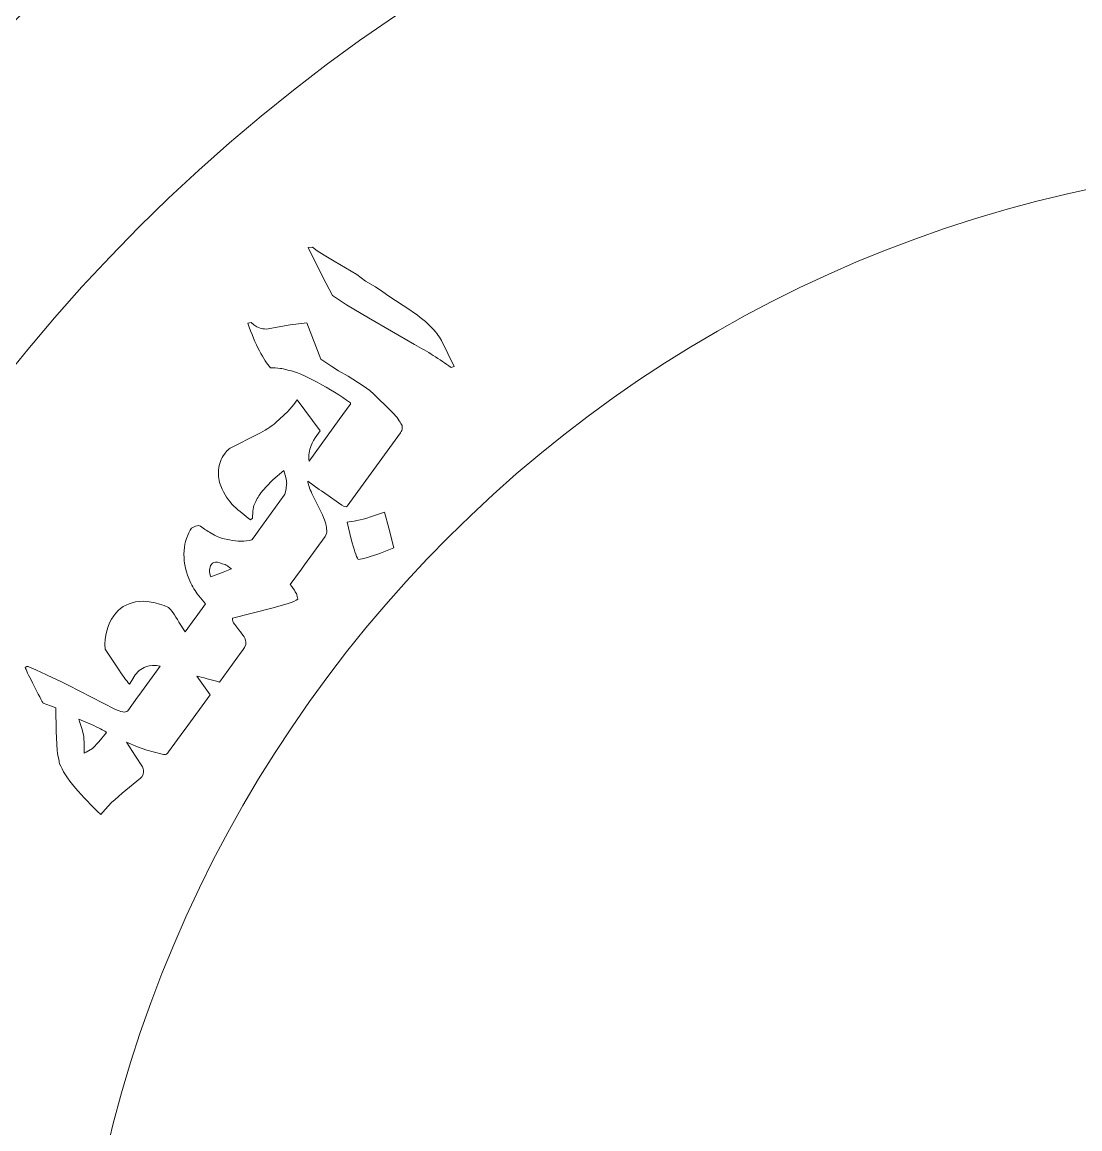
# Model space of a CAD drawing. Header units: millimetres. Extents: x -2159 to -1639, y -1602 to -453.
# Drawn here: x -1779.42 to -1749.02, y -875.68 to -843.85 of the extents above; entities that cross this region are included whole.
import ezdxf

# ---------------------------------------------------------------- set-up
doc = ezdxf.new("R2010")
doc.units = ezdxf.units.MM
doc.header["$MEASUREMENT"] = 0
doc.layers.add('Layer 1', color=7, linetype='Continuous')

msp = doc.modelspace()

# ---------------------------------------------------------------- linework, layer by layer
at = {"layer": 'Layer 1', "color": 250, "lineweight": 9}
for points, knots in [([(-1707.3702, -801.3175), (-1661.2961, -819.9329), (-1639.0364, -872.3735), (-1657.6515, -918.4475), (-1657.6515, -918.4475), (-1676.2666, -964.5215), (-1728.7073, -986.7814), (-1774.7816, -968.1663), (-1774.7816, -968.1663), (-1820.8557, -949.551), (-1843.1153, -897.1104), (-1824.5002, -851.0364), (-1824.5002, -851.0364), (-1805.8851, -804.9622), (-1753.4443, -782.7024), (-1707.3702, -801.3175)], [0, 0, 0, 0, 0.2, 0.2, 0.2, 0.2, 0.4, 0.4, 0.4, 0.4, 0.6, 0.6, 0.6, 0.6, 1, 1, 1, 1]), ([(-1712.4259, -813.8312), (-1673.2631, -829.6542), (-1654.3422, -874.2287), (-1670.1651, -913.3917), (-1670.1651, -913.3917), (-1685.988, -952.5545), (-1730.5627, -971.4753), (-1769.7257, -955.6525), (-1769.7257, -955.6525), (-1808.8886, -939.8299), (-1827.8095, -895.255), (-1811.9866, -856.0922), (-1811.9866, -856.0922), (-1796.1638, -816.9294), (-1751.5891, -798.0085), (-1712.4259, -813.8312)], [0, 0, 0, 0, 0.2, 0.2, 0.2, 0.2, 0.4, 0.4, 0.4, 0.4, 0.6, 0.6, 0.6, 0.6, 1, 1, 1, 1]), ([(-1741.0758, -815.0107), (-1702.5641, -815.0107), (-1671.3443, -846.2304), (-1671.3443, -884.742), (-1671.3443, -884.742), (-1671.3443, -923.2538), (-1702.5641, -954.4732), (-1741.0758, -954.4732), (-1741.0758, -954.4732), (-1779.5876, -954.4732), (-1810.8074, -923.2538), (-1810.8074, -884.742), (-1810.8074, -884.742), (-1810.8074, -846.2304), (-1779.5876, -815.0107), (-1741.0758, -815.0107)], [0, 0, 0, 0, 0.2, 0.2, 0.2, 0.2, 0.4, 0.4, 0.4, 0.4, 0.6, 0.6, 0.6, 0.6, 1, 1, 1, 1]), ([(-1741.0758, -828.5071), (-1710.018, -828.5071), (-1684.8408, -853.6844), (-1684.8408, -884.7422), (-1684.8408, -884.7422), (-1684.8408, -915.7998), (-1710.018, -940.9771), (-1741.0758, -940.9771), (-1741.0758, -940.9771), (-1772.1336, -940.9771), (-1797.3109, -915.7998), (-1797.3109, -884.7422), (-1797.3109, -884.7422), (-1797.3109, -853.6844), (-1772.1336, -828.5071), (-1741.0758, -828.5071)], [0, 0, 0, 0, 0.2, 0.2, 0.2, 0.2, 0.4, 0.4, 0.4, 0.4, 0.6, 0.6, 0.6, 0.6, 1, 1, 1, 1]), ([(-1741.0758, -835.2552), (-1713.745, -835.2552), (-1691.589, -857.4111), (-1691.589, -884.742), (-1691.589, -884.742), (-1691.589, -912.0728), (-1713.745, -934.2287), (-1741.0758, -934.2287), (-1741.0758, -934.2287), (-1768.4068, -934.2287), (-1790.5627, -912.0728), (-1790.5627, -884.742), (-1790.5627, -884.742), (-1790.5627, -857.4111), (-1768.4068, -835.2552), (-1741.0758, -835.2552)], [0, 0, 0, 0, 0.2, 0.2, 0.2, 0.2, 0.4, 0.4, 0.4, 0.4, 0.6, 0.6, 0.6, 0.6, 1, 1, 1, 1]), ([(-1741.0758, -847.8518), (-1720.7019, -847.8518), (-1704.1856, -864.368), (-1704.1856, -884.742), (-1704.1856, -884.742), (-1704.1856, -905.1159), (-1720.7019, -921.632), (-1741.0758, -921.632), (-1741.0758, -921.632), (-1761.4498, -921.632), (-1777.966, -905.1159), (-1777.966, -884.742), (-1777.966, -884.742), (-1777.966, -864.368), (-1761.4498, -847.8518), (-1741.0758, -847.8518)], [0, 0, 0, 0, 0.2, 0.2, 0.2, 0.2, 0.4, 0.4, 0.4, 0.4, 0.6, 0.6, 0.6, 0.6, 1, 1, 1, 1]), ([(-1768.2773, -852.1227), (-1767.9786, -852.3397), (-1767.779, -852.5035), (-1767.6783, -852.6143), (-1767.6783, -852.6143), (-1767.5403, -852.7486), (-1767.4365, -852.8806), (-1767.3696, -853.0121), (-1767.3696, -853.0121), (-1767.3696, -853.0121), (-1767.0066, -853.7604), (-1767.0066, -853.7604), (-1767.0066, -853.7604), (-1767.0066, -853.7604), (-1767.0911, -853.7858), (-1767.0911, -853.7858), (-1767.0911, -853.7858), (-1767.4243, -853.5438), (-1767.7757, -853.3242), (-1768.1454, -853.1273), (-1768.1454, -853.1273), (-1768.1454, -853.1273), (-1769.4717, -852.3578), (-1769.4717, -852.3578), (-1769.4717, -852.3578), (-1769.4717, -852.3578), (-1770.102, -851.9848), (-1770.102, -851.9848), (-1770.102, -851.9848), (-1770.102, -851.9848), (-1770.5005, -851.718), (-1770.5005, -851.718), (-1770.5005, -851.718), (-1770.5005, -851.718), (-1770.7879, -851.164), (-1770.7879, -851.164), (-1770.7879, -851.164), (-1770.7879, -851.164), (-1771.2015, -850.3318), (-1771.2015, -850.3318), (-1771.2015, -850.3318), (-1771.2015, -850.3318), (-1771.0819, -850.3282), (-1771.0819, -850.3282), (-1771.0819, -850.3282), (-1771.0819, -850.3282), (-1770.9412, -850.4303), (-1770.9412, -850.4303), (-1770.9412, -850.4303), (-1770.9412, -850.4303), (-1770.7438, -850.5532), (-1770.7438, -850.5532), (-1770.7438, -850.5532), (-1770.7438, -850.5532), (-1770.4526, -850.7232), (-1770.4526, -850.7232), (-1770.4526, -850.7232), (-1770.4526, -850.7232), (-1769.8065, -851.1134), (-1769.8065, -851.1134), (-1769.8065, -851.1134), (-1769.8065, -851.1134), (-1769.6794, -851.2058), (-1769.6794, -851.2058), (-1769.6794, -851.2058), (-1769.6794, -851.2058), (-1769.5499, -851.3), (-1769.5499, -851.3), (-1769.5499, -851.3), (-1769.5499, -851.3), (-1769.262, -851.4694), (-1769.262, -851.4694), (-1769.262, -851.4694), (-1769.262, -851.4694), (-1769.0597, -851.6089), (-1769.0597, -851.6089), (-1769.0597, -851.6089), (-1769.0597, -851.6089), (-1768.8798, -851.7321), (-1768.8798, -851.7321), (-1768.8798, -851.7321), (-1768.8798, -851.7321), (-1768.2773, -852.1227), (-1768.2773, -852.1227)], [0, 0, 0, 0, 0.0454545, 0.0454545, 0.0454545, 0.0454545, 0.0909091, 0.0909091, 0.0909091, 0.0909091, 0.1363636, 0.1363636, 0.1363636, 0.1363636, 0.1818182, 0.1818182, 0.1818182, 0.1818182, 0.2272727, 0.2272727, 0.2272727, 0.2272727, 0.2727273, 0.2727273, 0.2727273, 0.2727273, 0.3181818, 0.3181818, 0.3181818, 0.3181818, 0.3636364, 0.3636364, 0.3636364, 0.3636364, 0.4090909, 0.4090909, 0.4090909, 0.4090909, 0.4545455, 0.4545455, 0.4545455, 0.4545455, 0.5, 0.5, 0.5, 0.5, 0.5454545, 0.5454545, 0.5454545, 0.5454545, 0.5909091, 0.5909091, 0.5909091, 0.5909091, 0.6363636, 0.6363636, 0.6363636, 0.6363636, 0.6818182, 0.6818182, 0.6818182, 0.6818182, 0.7272727, 0.7272727, 0.7272727, 0.7272727, 0.7727273, 0.7727273, 0.7727273, 0.7727273, 0.8181818, 0.8181818, 0.8181818, 0.8181818, 0.8636364, 0.8636364, 0.8636364, 0.8636364, 0.9090909, 0.9090909, 0.9090909, 0.9090909, 1, 1, 1, 1]), ([(-1771.2432, -852.502), (-1771.2432, -852.502), (-1770.8356, -853.5446), (-1770.8356, -853.5446), (-1770.8356, -853.5446), (-1770.8356, -853.5446), (-1770.5265, -853.7523), (-1770.5265, -853.7523), (-1770.5265, -853.7523), (-1770.5265, -853.7523), (-1770.3308, -853.8775), (-1770.3308, -853.8775), (-1770.3308, -853.8775), (-1770.3308, -853.8775), (-1770.056, -854.0338), (-1770.056, -854.0338), (-1770.056, -854.0338), (-1770.056, -854.0338), (-1769.6176, -854.3129), (-1769.6176, -854.3129), (-1769.6176, -854.3129), (-1769.6176, -854.3129), (-1769.43, -854.4491), (-1769.43, -854.4491), (-1769.43, -854.4491), (-1769.43, -854.4491), (-1769.3136, -854.5561), (-1769.3136, -854.5561), (-1769.3136, -854.5561), (-1769.3136, -854.5561), (-1768.8366, -855.0179), (-1768.8366, -855.0179), (-1768.8366, -855.0179), (-1768.6865, -855.1721), (-1768.5848, -855.2969), (-1768.5336, -855.3926), (-1768.5336, -855.3926), (-1768.5074, -855.4342), (-1768.4951, -855.4771), (-1768.4953, -855.5241), (-1768.4953, -855.5241), (-1768.4959, -855.569), (-1768.5126, -855.6154), (-1768.5457, -855.6608), (-1768.5457, -855.6608), (-1768.5457, -855.6608), (-1769.3124, -856.7161), (-1769.3124, -856.7161), (-1769.3124, -856.7161), (-1769.3124, -856.7161), (-1770.0825, -857.7762), (-1770.0825, -857.7762), (-1770.0825, -857.7762), (-1770.1085, -857.812), (-1770.1923, -857.7793), (-1770.3317, -857.678), (-1770.3317, -857.678), (-1770.3317, -857.678), (-1770.6281, -857.4683), (-1770.6281, -857.4683), (-1770.6281, -857.4683), (-1770.6281, -857.4683), (-1770.7268, -857.3966), (-1770.7268, -857.3966), (-1770.7268, -857.3966), (-1770.7268, -857.3966), (-1770.8207, -857.3284), (-1770.8207, -857.3284), (-1770.8207, -857.3284), (-1770.8207, -857.3284), (-1770.8832, -857.2924), (-1770.8832, -857.2924), (-1770.8832, -857.2924), (-1770.8832, -857.2924), (-1771.2103, -857.0549), (-1771.2103, -857.0549), (-1771.2103, -857.0549), (-1771.2062, -857.135), (-1771.1665, -857.2543), (-1771.0926, -857.4119), (-1771.0926, -857.4119), (-1771.0926, -857.4119), (-1770.8687, -857.8667), (-1770.8687, -857.8667), (-1770.8687, -857.8667), (-1770.7501, -858.0904), (-1770.686, -858.2616), (-1770.6769, -858.3813), (-1770.6769, -858.3813), (-1770.6769, -858.3813), (-1770.6662, -858.5174), (-1770.6662, -858.5174), (-1770.6662, -858.5174), (-1770.6662, -858.5174), (-1770.6747, -858.5602), (-1770.6747, -858.5602), (-1770.6747, -858.5602), (-1770.6747, -858.5602), (-1770.7127, -858.6436), (-1770.7127, -858.6436), (-1770.7127, -858.6436), (-1770.7127, -858.6436), (-1771.3063, -859.4607), (-1771.3063, -859.4607), (-1771.3063, -859.4607), (-1771.3063, -859.4607), (-1771.3961, -859.5841), (-1771.3961, -859.5841), (-1771.3961, -859.5841), (-1771.3961, -859.5841), (-1771.7161, -860.0245), (-1771.7161, -860.0245), (-1771.7161, -860.0245), (-1771.6511, -860.1038), (-1771.604, -860.1739), (-1771.5737, -860.2335), (-1771.5737, -860.2335), (-1771.5437, -860.2725), (-1771.5263, -860.3058), (-1771.5236, -860.3304), (-1771.5236, -860.3304), (-1771.5236, -860.3304), (-1771.4946, -860.4515), (-1771.4946, -860.4515), (-1771.4946, -860.4515), (-1771.5562, -860.4896), (-1771.6501, -860.5307), (-1771.7779, -860.5716), (-1771.7779, -860.5716), (-1771.7779, -860.5716), (-1772.2046, -860.6972), (-1772.2046, -860.6972), (-1772.2046, -860.6972), (-1772.2046, -860.6972), (-1773.3738, -860.9981), (-1773.3738, -860.9981), (-1773.3738, -860.9981), (-1773.3902, -861.0521), (-1773.3712, -861.111), (-1773.3144, -861.1787), (-1773.3144, -861.1787), (-1773.137, -861.3963), (-1773.0375, -861.5346), (-1773.0153, -861.5922), (-1773.0153, -861.5922), (-1772.9926, -861.652), (-1772.9854, -861.7043), (-1772.9924, -861.7503), (-1772.9924, -861.7503), (-1772.9924, -861.7503), (-1773.035, -861.8399), (-1773.035, -861.8399), (-1773.035, -861.8399), (-1773.035, -861.8399), (-1773.0933, -861.9202), (-1773.0933, -861.9202), (-1773.0933, -861.9202), (-1773.0933, -861.9202), (-1773.13, -861.9706), (-1773.13, -861.9706), (-1773.13, -861.9706), (-1773.13, -861.9706), (-1773.755, -862.8308), (-1773.755, -862.8308), (-1773.755, -862.8308), (-1773.755, -862.8308), (-1773.8383, -862.808), (-1773.8383, -862.808), (-1773.8383, -862.808), (-1773.8383, -862.808), (-1774.1052, -862.7368), (-1774.1052, -862.7368), (-1774.1052, -862.7368), (-1774.2318, -862.6956), (-1774.3307, -862.6709), (-1774.4001, -862.6599), (-1774.4001, -862.6599), (-1774.4001, -862.6599), (-1774.0231, -863.1999), (-1774.0231, -863.1999), (-1774.0231, -863.1999), (-1774.0231, -863.1999), (-1774.7405, -864.1872), (-1774.7405, -864.1872), (-1774.7405, -864.1872), (-1774.7405, -864.1872), (-1774.7745, -864.2341), (-1774.7745, -864.2341), (-1774.7745, -864.2341), (-1774.7745, -864.2341), (-1775.2156, -864.8412), (-1775.2156, -864.8412), (-1775.2156, -864.8412), (-1775.2434, -864.8795), (-1775.2671, -864.9018), (-1775.2859, -864.907), (-1775.2859, -864.907), (-1775.305, -864.9176), (-1775.3419, -864.9191), (-1775.397, -864.9092), (-1775.397, -864.9092), (-1775.397, -864.9092), (-1775.8443, -864.788), (-1775.8443, -864.788), (-1775.8443, -864.788), (-1775.8443, -864.788), (-1776.1127, -864.6927), (-1776.1127, -864.6927), (-1776.1127, -864.6927), (-1776.1127, -864.6927), (-1776.4244, -864.5587), (-1776.4244, -864.5587), (-1776.4244, -864.5587), (-1776.4244, -864.5587), (-1776.162, -864.9606), (-1776.162, -864.9606), (-1776.162, -864.9606), (-1776.162, -864.9606), (-1775.9682, -865.2674), (-1775.9682, -865.2674), (-1775.9682, -865.2674), (-1775.9472, -865.3034), (-1775.9373, -865.3519), (-1775.938, -865.4099), (-1775.938, -865.4099), (-1775.938, -865.4099), (-1775.9491, -865.4848), (-1775.9491, -865.4848), (-1775.9491, -865.4848), (-1775.9491, -865.4848), (-1775.9828, -865.5546), (-1775.9828, -865.5546), (-1775.9828, -865.5546), (-1775.9828, -865.5546), (-1776.0215, -865.5924), (-1776.0215, -865.5924), (-1776.0215, -865.5924), (-1776.3128, -865.8221), (-1776.59, -866.058), (-1776.8537, -866.2965), (-1776.8537, -866.2965), (-1776.8537, -866.2965), (-1777.0348, -866.4913), (-1777.0348, -866.4913), (-1777.0348, -866.4913), (-1777.0348, -866.4913), (-1777.1638, -866.6404), (-1777.1638, -866.6404), (-1777.1638, -866.6404), (-1777.4361, -866.3767), (-1777.6796, -866.1226), (-1777.8928, -865.879), (-1777.8928, -865.879), (-1778.1255, -865.6024), (-1778.277, -865.3696), (-1778.3464, -865.1798), (-1778.3464, -865.1798), (-1778.3584, -865.1522), (-1778.3833, -865.023), (-1778.4194, -864.795), (-1778.4194, -864.795), (-1778.4194, -864.795), (-1778.4426, -864.2482), (-1778.4426, -864.2482), (-1778.4426, -864.2482), (-1778.4426, -864.2482), (-1778.4563, -863.569), (-1778.4563, -863.569), (-1778.4563, -863.569), (-1778.4563, -863.569), (-1778.613, -863.5174), (-1778.613, -863.5174), (-1778.613, -863.5174), (-1778.613, -863.5174), (-1778.8199, -863.4387), (-1778.8199, -863.4387), (-1778.8199, -863.4387), (-1778.851, -863.3934), (-1778.9521, -863.1975), (-1779.1272, -862.8495), (-1779.1272, -862.8495), (-1779.2435, -862.6255), (-1779.3149, -862.4774), (-1779.3413, -862.4074), (-1779.3413, -862.4074), (-1779.3413, -862.4074), (-1779.3232, -862.398), (-1779.3232, -862.398), (-1779.3232, -862.398), (-1779.3232, -862.398), (-1779.2868, -862.3868), (-1779.2868, -862.3868), (-1779.2868, -862.3868), (-1779.2868, -862.3868), (-1779.2488, -862.3861), (-1779.2488, -862.3861), (-1779.2488, -862.3861), (-1779.1437, -862.4285), (-1778.7618, -862.606), (-1778.0999, -862.9173), (-1778.0999, -862.9173), (-1778.0999, -862.9173), (-1776.7558, -863.6109), (-1776.7558, -863.6109), (-1776.7558, -863.6109), (-1776.6749, -863.6526), (-1776.5998, -863.679), (-1776.5334, -863.6914), (-1776.5334, -863.6914), (-1776.4693, -863.6965), (-1776.4231, -863.6848), (-1776.3906, -863.6557), (-1776.3906, -863.6557), (-1776.3906, -863.6557), (-1776.1072, -863.2658), (-1776.1072, -863.2658), (-1776.1072, -863.2658), (-1776.1072, -863.2658), (-1776.0732, -863.2189), (-1776.0732, -863.2189), (-1776.0732, -863.2189), (-1776.0732, -863.2189), (-1775.4608, -862.3761), (-1775.4608, -862.3761), (-1775.4608, -862.3761), (-1775.5272, -862.3559), (-1775.599, -862.3508), (-1775.6767, -862.3566), (-1775.6767, -862.3566), (-1775.6767, -862.3566), (-1775.7779, -862.3662), (-1775.7779, -862.3662), (-1775.7779, -862.3662), (-1775.7779, -862.3662), (-1775.8488, -862.3806), (-1775.8488, -862.3806), (-1775.8488, -862.3806), (-1775.8488, -862.3806), (-1775.9203, -862.4116), (-1775.9203, -862.4116), (-1775.9203, -862.4116), (-1775.9203, -862.4116), (-1776.0621, -862.503), (-1776.0621, -862.503), (-1776.0621, -862.503), (-1776.0621, -862.503), (-1776.171, -862.6217), (-1776.171, -862.6217), (-1776.171, -862.6217), (-1776.171, -862.6217), (-1776.2729, -862.7852), (-1776.2729, -862.7852), (-1776.2729, -862.7852), (-1776.2729, -862.7852), (-1776.3404, -862.8909), (-1776.3404, -862.8909), (-1776.3404, -862.8909), (-1776.4237, -862.7982), (-1776.5424, -862.6346), (-1776.6953, -862.4011), (-1776.6953, -862.4011), (-1776.6953, -862.4011), (-1777.0415, -861.8892), (-1777.0415, -861.8892), (-1777.0415, -861.8892), (-1777.059, -861.4978), (-1776.9757, -861.1753), (-1776.7919, -860.9225), (-1776.7919, -860.9225), (-1776.6359, -860.7076), (-1776.4272, -860.5765), (-1776.164, -860.5281), (-1776.164, -860.5281), (-1775.8838, -860.4772), (-1775.5675, -860.5298), (-1775.2149, -860.688), (-1775.2149, -860.688), (-1775.138, -860.7534), (-1775.0399, -860.8962), (-1774.9183, -861.1128), (-1774.9183, -861.1128), (-1774.9183, -861.1128), (-1774.7408, -861.385), (-1774.7408, -861.385), (-1774.7408, -861.385), (-1774.7408, -861.385), (-1774.4629, -861.0023), (-1774.4629, -861.0023), (-1774.4629, -861.0023), (-1774.4629, -861.0023), (-1774.426, -860.9518), (-1774.426, -860.9518), (-1774.426, -860.9518), (-1774.426, -860.9518), (-1774.1579, -860.5829), (-1774.1579, -860.5829), (-1774.1579, -860.5829), (-1774.1579, -860.5829), (-1774.3918, -860.2923), (-1774.3918, -860.2923), (-1774.3918, -860.2923), (-1774.4778, -860.1771), (-1774.5575, -860.0322), (-1774.6321, -859.8574), (-1774.6321, -859.8574), (-1774.7406, -859.594), (-1774.7877, -859.324), (-1774.7711, -859.0494), (-1774.7711, -859.0494), (-1774.7589, -858.9262), (-1774.7347, -858.81), (-1774.7005, -858.7031), (-1774.7005, -858.7031), (-1774.7005, -858.7031), (-1774.6542, -858.5875), (-1774.6542, -858.5875), (-1774.6542, -858.5875), (-1774.6321, -858.5261), (-1774.6065, -858.4751), (-1774.577, -858.4345), (-1774.577, -858.4345), (-1774.5482, -858.3951), (-1774.5014, -858.3667), (-1774.4366, -858.348), (-1774.4366, -858.348), (-1774.3769, -858.3252), (-1774.329, -858.3242), (-1774.2927, -858.3468), (-1774.2927, -858.3468), (-1774.2927, -858.3468), (-1774.1842, -858.4312), (-1774.1842, -858.4312), (-1774.1842, -858.4312), (-1774.1052, -858.4887), (-1773.9907, -858.5568), (-1773.8401, -858.6322), (-1773.8401, -858.6322), (-1773.8401, -858.6322), (-1773.7505, -858.6748), (-1773.7505, -858.6748), (-1773.7505, -858.6748), (-1773.7505, -858.6748), (-1773.6608, -858.7022), (-1773.6608, -858.7022), (-1773.6608, -858.7022), (-1773.6608, -858.7022), (-1773.4652, -858.7444), (-1773.4652, -858.7444), (-1773.4652, -858.7444), (-1773.2342, -858.7896), (-1773.0212, -858.7897), (-1772.8229, -858.7453), (-1772.8229, -858.7453), (-1772.8229, -858.7453), (-1772.7288, -858.6157), (-1772.7288, -858.6157), (-1772.7288, -858.6157), (-1772.7288, -858.6157), (-1772.6392, -858.4923), (-1772.6392, -858.4923), (-1772.6392, -858.4923), (-1772.6392, -858.4923), (-1771.8878, -857.4582), (-1771.8878, -857.4582), (-1771.8878, -857.4582), (-1771.869, -857.4321), (-1771.8456, -857.3248), (-1771.8209, -857.1374), (-1771.8209, -857.1374), (-1771.8142, -857.0818), (-1771.8404, -856.9516), (-1771.8983, -856.7434), (-1771.8983, -856.7434), (-1771.8983, -856.7434), (-1772.2207, -857.0183), (-1772.2207, -857.0183), (-1772.2207, -857.0183), (-1772.2207, -857.0183), (-1772.4086, -857.2174), (-1772.4086, -857.2174), (-1772.4086, -857.2174), (-1772.4086, -857.2174), (-1772.5642, -857.3927), (-1772.5642, -857.3927), (-1772.5642, -857.3927), (-1772.6415, -857.499), (-1772.7017, -857.6078), (-1772.7464, -857.7186), (-1772.7464, -857.7186), (-1772.7705, -857.7674), (-1772.7849, -857.8338), (-1772.7912, -857.9179), (-1772.7912, -857.9179), (-1772.7912, -857.9179), (-1772.7996, -858.1213), (-1772.7996, -858.1213), (-1772.7996, -858.1213), (-1772.7996, -858.1213), (-1772.8639, -858.1631), (-1772.8639, -858.1631), (-1772.8639, -858.1631), (-1773.0243, -858.0466), (-1773.1816, -857.9153), (-1773.3367, -857.7706), (-1773.3367, -857.7706), (-1773.4895, -857.6255), (-1773.6152, -857.4325), (-1773.7144, -857.1927), (-1773.7144, -857.1927), (-1773.7734, -857.0611), (-1773.7935, -856.907), (-1773.7761, -856.7328), (-1773.7761, -856.7328), (-1773.7592, -856.5566), (-1773.7037, -856.4047), (-1773.6086, -856.2738), (-1773.6086, -856.2738), (-1773.6086, -856.2738), (-1773.5395, -856.1864), (-1773.5395, -856.1864), (-1773.5395, -856.1864), (-1773.5215, -856.1617), (-1773.4896, -856.1359), (-1773.444, -856.1069), (-1773.444, -856.1069), (-1773.444, -856.1069), (-1772.6529, -855.7031), (-1772.6529, -855.7031), (-1772.6529, -855.7031), (-1772.4463, -855.6006), (-1772.2707, -855.4887), (-1772.1273, -855.3665), (-1772.1273, -855.3665), (-1772.1273, -855.3665), (-1771.7873, -855.0517), (-1771.7873, -855.0517), (-1771.7873, -855.0517), (-1771.7873, -855.0517), (-1771.6122, -854.8471), (-1771.6122, -854.8471), (-1771.6122, -854.8471), (-1771.6122, -854.8471), (-1771.5171, -854.7162), (-1771.5171, -854.7162), (-1771.5171, -854.7162), (-1771.5171, -854.7162), (-1770.8604, -855.6082), (-1770.8604, -855.6082), (-1770.8604, -855.6082), (-1770.8604, -855.6082), (-1771.0022, -855.8032), (-1771.0022, -855.8032), (-1771.0022, -855.8032), (-1771.0682, -855.925), (-1771.112, -856.0194), (-1771.1337, -856.0829), (-1771.1337, -856.0829), (-1771.1864, -856.2331), (-1771.1996, -856.363), (-1771.1733, -856.4746), (-1771.1733, -856.4746), (-1771.1733, -856.4746), (-1770.3062, -855.2814), (-1770.3062, -855.2814), (-1770.3062, -855.2814), (-1770.3062, -855.2814), (-1769.9942, -854.8519), (-1769.9942, -854.8519), (-1769.9942, -854.8519), (-1769.9942, -854.8519), (-1769.9834, -854.837), (-1769.9834, -854.837), (-1769.9834, -854.837), (-1769.9834, -854.837), (-1769.9838, -854.8141), (-1769.9838, -854.8141), (-1769.9838, -854.8141), (-1769.9838, -854.8141), (-1769.9895, -854.7987), (-1769.9895, -854.7987), (-1769.9895, -854.7987), (-1770.2721, -854.5935), (-1770.5915, -854.3971), (-1770.9445, -854.2085), (-1770.9445, -854.2085), (-1771.2991, -854.0189), (-1771.5669, -853.9051), (-1771.751, -853.8676), (-1771.751, -853.8676), (-1771.751, -853.8676), (-1771.8546, -853.8415), (-1771.8546, -853.8415), (-1771.8546, -853.8415), (-1771.8907, -853.8264), (-1771.9378, -853.8184), (-1771.9964, -853.8159), (-1771.9964, -853.8159), (-1772.1058, -853.8003), (-1772.2019, -853.7926), (-1772.2845, -853.7948), (-1772.2845, -853.7948), (-1772.3818, -853.6846), (-1772.4885, -853.5203), (-1772.6049, -853.3018), (-1772.6049, -853.3018), (-1772.7225, -853.0845), (-1772.832, -852.8201), (-1772.9323, -852.5116), (-1772.9323, -852.5116), (-1772.9323, -852.5116), (-1772.8395, -852.4904), (-1772.8395, -852.4904), (-1772.8395, -852.4904), (-1772.8395, -852.4904), (-1772.7647, -852.5562), (-1772.7647, -852.5562), (-1772.7647, -852.5562), (-1772.7647, -852.5562), (-1772.6783, -852.6187), (-1772.6783, -852.6187), (-1772.6783, -852.6187), (-1772.6783, -852.6187), (-1772.5805, -852.6579), (-1772.5805, -852.6579), (-1772.5805, -852.6579), (-1772.5343, -852.6724), (-1772.4787, -852.679), (-1772.4132, -852.6795), (-1772.4132, -852.6795), (-1772.4132, -852.6795), (-1771.7178, -852.5606), (-1771.7178, -852.5606), (-1771.7178, -852.5606), (-1771.7178, -852.5606), (-1771.2432, -852.502), (-1771.2432, -852.502)], [0, 0, 0, 0, 0.00625, 0.00625, 0.00625, 0.00625, 0.0125, 0.0125, 0.0125, 0.0125, 0.01875, 0.01875, 0.01875, 0.01875, 0.025, 0.025, 0.025, 0.025, 0.03125, 0.03125, 0.03125, 0.03125, 0.0375, 0.0375, 0.0375, 0.0375, 0.04375, 0.04375, 0.04375, 0.04375, 0.05, 0.05, 0.05, 0.05, 0.05625, 0.05625, 0.05625, 0.05625, 0.0625, 0.0625, 0.0625, 0.0625, 0.06875, 0.06875, 0.06875, 0.06875, 0.075, 0.075, 0.075, 0.075, 0.08125, 0.08125, 0.08125, 0.08125, 0.0875, 0.0875, 0.0875, 0.0875, 0.09375, 0.09375, 0.09375, 0.09375, 0.1, 0.1, 0.1, 0.1, 0.10625, 0.10625, 0.10625, 0.10625, 0.1125, 0.1125, 0.1125, 0.1125, 0.11875, 0.11875, 0.11875, 0.11875, 0.125, 0.125, 0.125, 0.125, 0.13125, 0.13125, 0.13125, 0.13125, 0.1375, 0.1375, 0.1375, 0.1375, 0.14375, 0.14375, 0.14375, 0.14375, 0.15, 0.15, 0.15, 0.15, 0.15625, 0.15625, 0.15625, 0.15625, 0.1625, 0.1625, 0.1625, 0.1625, 0.16875, 0.16875, 0.16875, 0.16875, 0.175, 0.175, 0.175, 0.175, 0.18125, 0.18125, 0.18125, 0.18125, 0.1875, 0.1875, 0.1875, 0.1875, 0.19375, 0.19375, 0.19375, 0.19375, 0.2, 0.2, 0.2, 0.2, 0.20625, 0.20625, 0.20625, 0.20625, 0.2125, 0.2125, 0.2125, 0.2125, 0.21875, 0.21875, 0.21875, 0.21875, 0.225, 0.225, 0.225, 0.225, 0.23125, 0.23125, 0.23125, 0.23125, 0.2375, 0.2375, 0.2375, 0.2375, 0.24375, 0.24375, 0.24375, 0.24375, 0.25, 0.25, 0.25, 0.25, 0.25625, 0.25625, 0.25625, 0.25625, 0.2625, 0.2625, 0.2625, 0.2625, 0.26875, 0.26875, 0.26875, 0.26875, 0.275, 0.275, 0.275, 0.275, 0.28125, 0.28125, 0.28125, 0.28125, 0.2875, 0.2875, 0.2875, 0.2875, 0.29375, 0.29375, 0.29375, 0.29375, 0.3, 0.3, 0.3, 0.3, 0.30625, 0.30625, 0.30625, 0.30625, 0.3125, 0.3125, 0.3125, 0.3125, 0.31875, 0.31875, 0.31875, 0.31875, 0.325, 0.325, 0.325, 0.325, 0.33125, 0.33125, 0.33125, 0.33125, 0.3375, 0.3375, 0.3375, 0.3375, 0.34375, 0.34375, 0.34375, 0.34375, 0.35, 0.35, 0.35, 0.35, 0.35625, 0.35625, 0.35625, 0.35625, 0.3625, 0.3625, 0.3625, 0.3625, 0.36875, 0.36875, 0.36875, 0.36875, 0.375, 0.375, 0.375, 0.375, 0.38125, 0.38125, 0.38125, 0.38125, 0.3875, 0.3875, 0.3875, 0.3875, 0.39375, 0.39375, 0.39375, 0.39375, 0.4, 0.4, 0.4, 0.4, 0.40625, 0.40625, 0.40625, 0.40625, 0.4125, 0.4125, 0.4125, 0.4125, 0.41875, 0.41875, 0.41875, 0.41875, 0.425, 0.425, 0.425, 0.425, 0.43125, 0.43125, 0.43125, 0.43125, 0.4375, 0.4375, 0.4375, 0.4375, 0.44375, 0.44375, 0.44375, 0.44375, 0.45, 0.45, 0.45, 0.45, 0.45625, 0.45625, 0.45625, 0.45625, 0.4625, 0.4625, 0.4625, 0.4625, 0.46875, 0.46875, 0.46875, 0.46875, 0.475, 0.475, 0.475, 0.475, 0.48125, 0.48125, 0.48125, 0.48125, 0.4875, 0.4875, 0.4875, 0.4875, 0.49375, 0.49375, 0.49375, 0.49375, 0.5, 0.5, 0.5, 0.5, 0.50625, 0.50625, 0.50625, 0.50625, 0.5125, 0.5125, 0.5125, 0.5125, 0.51875, 0.51875, 0.51875, 0.51875, 0.525, 0.525, 0.525, 0.525, 0.53125, 0.53125, 0.53125, 0.53125, 0.5375, 0.5375, 0.5375, 0.5375, 0.54375, 0.54375, 0.54375, 0.54375, 0.55, 0.55, 0.55, 0.55, 0.55625, 0.55625, 0.55625, 0.55625, 0.5625, 0.5625, 0.5625, 0.5625, 0.56875, 0.56875, 0.56875, 0.56875, 0.575, 0.575, 0.575, 0.575, 0.58125, 0.58125, 0.58125, 0.58125, 0.5875, 0.5875, 0.5875, 0.5875, 0.59375, 0.59375, 0.59375, 0.59375, 0.6, 0.6, 0.6, 0.6, 0.60625, 0.60625, 0.60625, 0.60625, 0.6125, 0.6125, 0.6125, 0.6125, 0.61875, 0.61875, 0.61875, 0.61875, 0.625, 0.625, 0.625, 0.625, 0.63125, 0.63125, 0.63125, 0.63125, 0.6375, 0.6375, 0.6375, 0.6375, 0.64375, 0.64375, 0.64375, 0.64375, 0.65, 0.65, 0.65, 0.65, 0.65625, 0.65625, 0.65625, 0.65625, 0.6625, 0.6625, 0.6625, 0.6625, 0.66875, 0.66875, 0.66875, 0.66875, 0.675, 0.675, 0.675, 0.675, 0.68125, 0.68125, 0.68125, 0.68125, 0.6875, 0.6875, 0.6875, 0.6875, 0.69375, 0.69375, 0.69375, 0.69375, 0.7, 0.7, 0.7, 0.7, 0.70625, 0.70625, 0.70625, 0.70625, 0.7125, 0.7125, 0.7125, 0.7125, 0.71875, 0.71875, 0.71875, 0.71875, 0.725, 0.725, 0.725, 0.725, 0.73125, 0.73125, 0.73125, 0.73125, 0.7375, 0.7375, 0.7375, 0.7375, 0.74375, 0.74375, 0.74375, 0.74375, 0.75, 0.75, 0.75, 0.75, 0.75625, 0.75625, 0.75625, 0.75625, 0.7625, 0.7625, 0.7625, 0.7625, 0.76875, 0.76875, 0.76875, 0.76875, 0.775, 0.775, 0.775, 0.775, 0.78125, 0.78125, 0.78125, 0.78125, 0.7875, 0.7875, 0.7875, 0.7875, 0.79375, 0.79375, 0.79375, 0.79375, 0.8, 0.8, 0.8, 0.8, 0.80625, 0.80625, 0.80625, 0.80625, 0.8125, 0.8125, 0.8125, 0.8125, 0.81875, 0.81875, 0.81875, 0.81875, 0.825, 0.825, 0.825, 0.825, 0.83125, 0.83125, 0.83125, 0.83125, 0.8375, 0.8375, 0.8375, 0.8375, 0.84375, 0.84375, 0.84375, 0.84375, 0.85, 0.85, 0.85, 0.85, 0.85625, 0.85625, 0.85625, 0.85625, 0.8625, 0.8625, 0.8625, 0.8625, 0.86875, 0.86875, 0.86875, 0.86875, 0.875, 0.875, 0.875, 0.875, 0.88125, 0.88125, 0.88125, 0.88125, 0.8875, 0.8875, 0.8875, 0.8875, 0.89375, 0.89375, 0.89375, 0.89375, 0.9, 0.9, 0.9, 0.9, 0.90625, 0.90625, 0.90625, 0.90625, 0.9125, 0.9125, 0.9125, 0.9125, 0.91875, 0.91875, 0.91875, 0.91875, 0.925, 0.925, 0.925, 0.925, 0.93125, 0.93125, 0.93125, 0.93125, 0.9375, 0.9375, 0.9375, 0.9375, 0.94375, 0.94375, 0.94375, 0.94375, 0.95, 0.95, 0.95, 0.95, 0.95625, 0.95625, 0.95625, 0.95625, 0.9625, 0.9625, 0.9625, 0.9625, 0.96875, 0.96875, 0.96875, 0.96875, 0.975, 0.975, 0.975, 0.975, 0.98125, 0.98125, 0.98125, 0.98125, 0.9875, 0.9875, 0.9875, 0.9875, 1, 1, 1, 1]), ([(-1769.0112, -857.9418), (-1769.0112, -857.9418), (-1768.882, -858.4051), (-1768.882, -858.4051), (-1768.882, -858.4051), (-1768.882, -858.4051), (-1768.7372, -858.9741), (-1768.7372, -858.9741), (-1768.7372, -858.9741), (-1768.7372, -858.9741), (-1769.1272, -859.1264), (-1769.1272, -859.1264), (-1769.1272, -859.1264), (-1769.4124, -859.2283), (-1769.6253, -859.2905), (-1769.7629, -859.3112), (-1769.7629, -859.3112), (-1769.821, -859.2068), (-1769.8879, -859.0109), (-1769.964, -858.7238), (-1769.964, -858.7238), (-1769.964, -858.7238), (-1770.083, -858.2283), (-1770.083, -858.2283), (-1770.083, -858.2283), (-1769.9283, -858.2257), (-1769.7046, -858.1771), (-1769.4093, -858.0823), (-1769.4093, -858.0823), (-1769.4093, -858.0823), (-1769.0112, -857.9418), (-1769.0112, -857.9418)], [0, 0, 0, 0, 0.1111111, 0.1111111, 0.1111111, 0.1111111, 0.2222222, 0.2222222, 0.2222222, 0.2222222, 0.3333333, 0.3333333, 0.3333333, 0.3333333, 0.4444444, 0.4444444, 0.4444444, 0.4444444, 0.5555556, 0.5555556, 0.5555556, 0.5555556, 0.6666667, 0.6666667, 0.6666667, 0.6666667, 0.7777778, 0.7777778, 0.7777778, 0.7777778, 1, 1, 1, 1]), ([(-1773.4044, -859.5767), (-1773.4044, -859.5767), (-1773.4513, -859.5426), (-1773.4513, -859.5426), (-1773.4513, -859.5426), (-1773.4513, -859.5426), (-1773.5204, -859.4924), (-1773.5204, -859.4924), (-1773.5204, -859.4924), (-1773.5513, -859.4699), (-1773.5741, -859.4573), (-1773.5875, -859.455), (-1773.5875, -859.455), (-1773.5875, -859.455), (-1773.6715, -859.4279), (-1773.6715, -859.4279), (-1773.6715, -859.4279), (-1773.7752, -859.3864), (-1773.8535, -859.3748), (-1773.9101, -859.3902), (-1773.9101, -859.3902), (-1773.9392, -859.3993), (-1773.9625, -859.4183), (-1773.984, -859.4478), (-1773.984, -859.4478), (-1774.0162, -859.4923), (-1774.0348, -859.5487), (-1774.0373, -859.6146), (-1774.0373, -859.6146), (-1774.0395, -859.6828), (-1774.0285, -859.7455), (-1774.0008, -859.8033), (-1774.0008, -859.8033), (-1774.0008, -859.8033), (-1773.6457, -859.6729), (-1773.6457, -859.6729), (-1773.6457, -859.6729), (-1773.6457, -859.6729), (-1773.4044, -859.5767), (-1773.4044, -859.5767)], [0, 0, 0, 0, 0.0909091, 0.0909091, 0.0909091, 0.0909091, 0.1818182, 0.1818182, 0.1818182, 0.1818182, 0.2727273, 0.2727273, 0.2727273, 0.2727273, 0.3636364, 0.3636364, 0.3636364, 0.3636364, 0.4545455, 0.4545455, 0.4545455, 0.4545455, 0.5454545, 0.5454545, 0.5454545, 0.5454545, 0.6363636, 0.6363636, 0.6363636, 0.6363636, 0.7272727, 0.7272727, 0.7272727, 0.7272727, 0.8181818, 0.8181818, 0.8181818, 0.8181818, 1, 1, 1, 1]), ([(-1777.0017, -864.2788), (-1777.0499, -864.2439), (-1777.1695, -864.1777), (-1777.3627, -864.0827), (-1777.3627, -864.0827), (-1777.3627, -864.0827), (-1777.7966, -863.8936), (-1777.7966, -863.8936), (-1777.7966, -863.8936), (-1777.7966, -863.8936), (-1777.7682, -863.9972), (-1777.7682, -863.9972), (-1777.7682, -863.9972), (-1777.7682, -863.9972), (-1777.7105, -864.1617), (-1777.7105, -864.1617), (-1777.7105, -864.1617), (-1777.7105, -864.1617), (-1777.6523, -864.3852), (-1777.6523, -864.3852), (-1777.6523, -864.3852), (-1777.6523, -864.3852), (-1777.6399, -864.6486), (-1777.6399, -864.6486), (-1777.6399, -864.6486), (-1777.6399, -864.6486), (-1777.6416, -864.8793), (-1777.6416, -864.8793), (-1777.6416, -864.8793), (-1777.6416, -864.8793), (-1777.5801, -864.8465), (-1777.5801, -864.8465), (-1777.5801, -864.8465), (-1777.5801, -864.8465), (-1777.398, -864.7413), (-1777.398, -864.7413), (-1777.398, -864.7413), (-1777.398, -864.7413), (-1777.2209, -864.5494), (-1777.2209, -864.5494), (-1777.2209, -864.5494), (-1777.2209, -864.5494), (-1777.0017, -864.2788), (-1777.0017, -864.2788)], [0, 0, 0, 0, 0.0833333, 0.0833333, 0.0833333, 0.0833333, 0.1666667, 0.1666667, 0.1666667, 0.1666667, 0.25, 0.25, 0.25, 0.25, 0.3333333, 0.3333333, 0.3333333, 0.3333333, 0.4166667, 0.4166667, 0.4166667, 0.4166667, 0.5, 0.5, 0.5, 0.5, 0.5833333, 0.5833333, 0.5833333, 0.5833333, 0.6666667, 0.6666667, 0.6666667, 0.6666667, 0.75, 0.75, 0.75, 0.75, 0.8333333, 0.8333333, 0.8333333, 0.8333333, 1, 1, 1, 1])]:
    msp.add_open_spline(points, degree=3, knots=knots, dxfattribs=at)

doc.saveas('drawing.dxf')
